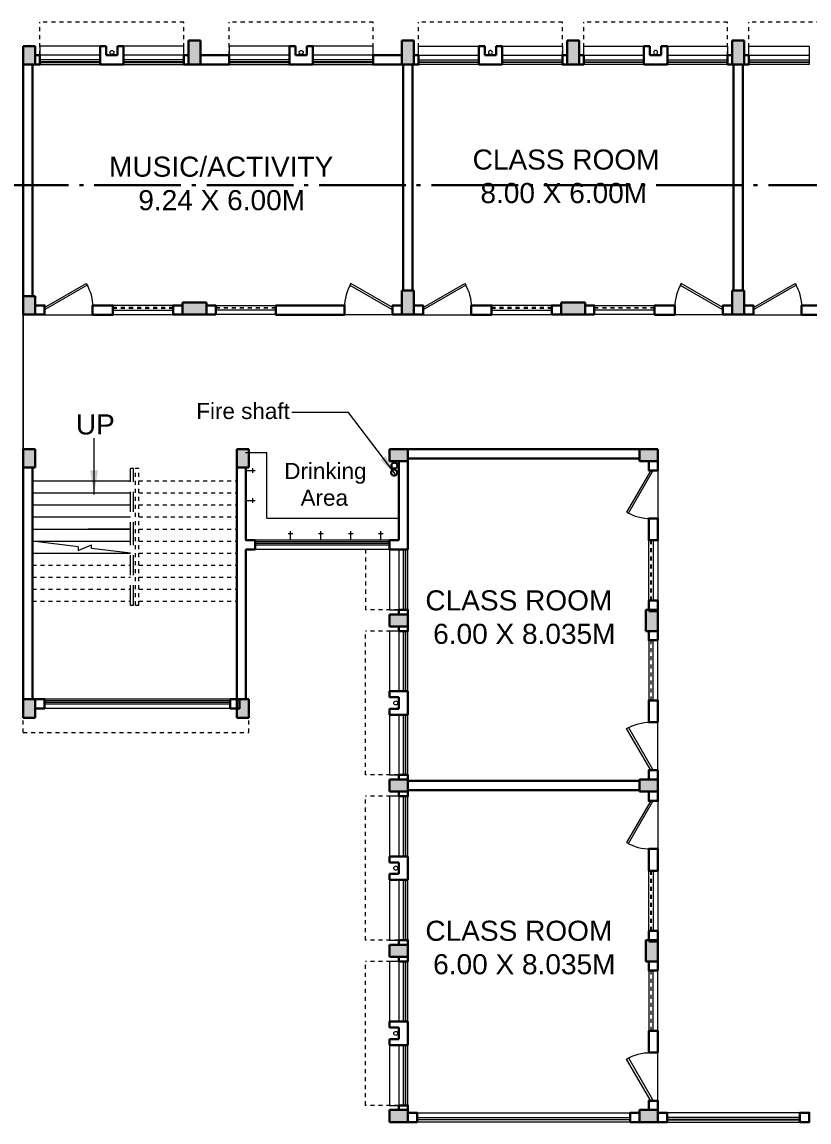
# Model space of a CAD drawing. Header units: millimetres. Extents: x 1898 to 3725, y 783 to 1532.
# Drawn here: x 2642.13 to 2661.74, y 1262.57 to 1289.97 of the extents above; entities that cross this region are included whole.
import ezdxf

# ---------------------------------------------------------------- set-up
doc = ezdxf.new("R2010")
doc.units = ezdxf.units.MM
for name, pattern in [('ACAD_ISO04W100', [30, 24, -3, 0, -3]), ('CENTER2', [1.125, 0.75, -0.125, 0.125, -0.125]), ('DASHED', [0.75, 0.5, -0.25]), ('DASHED2', [0.375, 0.25, -0.125]), ('HIDDEN', [0.375, 0.25, -0.125])]:
    doc.linetypes.add(name, pattern=pattern)
doc.layers.get('0').update_dxf_attribs({"lineweight": 20})
for name, color, linetype, lineweight in [('BL', 1, 'CENTER2', 30), ('CLL LEV.', 15, 'Continuous', 18), ('COL HATCH', 253, 'Continuous', 13), ('Column', 251, 'Continuous', 30), ('DIM', 6, 'Continuous', 18), ('Door', 54, 'Continuous', 18), ('expension joint', 248, 'Continuous', 18), ('Fixture', 44, 'Continuous', 13), ('PROJ.', 30, 'DASHED2', 15), ('Railing', 23, 'Continuous', 13), ('section line', 74, 'ACAD_ISO04W100', 30), ('STAIRS', 10, 'Continuous', 18), ('TEXT', 7, 'Continuous', 15), ('Ventilator', 4, 'DASHED', 18), ('Wall', 7, 'Continuous', 30), ('Window', 150, 'Continuous', 15), ('Window-Wall', 7, 'Continuous', 18)]:
    doc.layers.add(name, color=color, linetype=linetype, lineweight=lineweight)
doc.styles.add('DIM', font='arial.ttf', dxfattribs={"height": 0.5})
doc.styles.add('L120', font='arial.ttf', dxfattribs={"height": 0.6})
doc.styles.get("Standard").update_dxf_attribs({"font": 'arial.ttf', "height": 0.2})
doc.dimstyles.new('Current Dim style', dxfattribs={"dimscale": 0.3, "dimtxt": 0.2, "dimasz": 2, "dimexe": 0.18, "dimexo": 1, "dimgap": 0.09, "dimtad": 0, "dimzin": 0, "dimdsep": 46, "dimtxsty": 'Standard', "dimcen": 0.09, "dimclrd": 256, "dimclre": 256, "dimclrt": 7, "dimadec": 0, "dimazin": 0, "dimtfac": 1, "dimtofl": 0, "dimtmove": 2, "dimatfit": 3, "dimfxl": 0, "dimtolj": 1, "dimtzin": 0, "dimlwd": -1, "dimlwe": -1, "dimarcsym": 0})
doc.dimstyles.new('DIM', dxfattribs={"dimtxt": 0.5, "dimasz": 0.5, "dimexe": 0.02, "dimexo": 0, "dimgap": 0.1, "dimtad": 0, "dimdec": 3, "dimzin": 0, "dimdsep": 46, "dimtxsty": 'DIM', "dimcen": 0, "dimclrd": 251, "dimclre": 256, "dimclrt": 7, "dimadec": 0, "dimazin": 0, "dimtfac": 1, "dimtdec": 3, "dimtofl": 0, "dimtmove": 0, "dimatfit": 3, "dimfxl": 0, "dimtolj": 1, "dimtzin": 0, "dimlwd": -1, "dimlwe": -1, "dimarcsym": 0})

# ---------------------------------------------------------------- blocks, each defined once
blk = doc.blocks.new('WINDOW 1')
at = {"layer": 'CLL LEV.'}
for p, q in [((-0.23, 0), (-0.46, 0)), ((-0.46, 0), (-0.46, -1.5)), ((-0.46, -1.5), (-0.23, -1.5))]:
    blk.add_line(p, q, dxfattribs=at)
at = {"layer": 'Window'}
for p, q in [((-0.065, 0), (-0.065, -1.5)), ((-0.05, -1.5), (-0.05, 0))]:
    blk.add_line(p, q, dxfattribs=at)
at = {"layer": 'Window-Wall'}
for p, q in [((0, 0), (-0.23, 0)), ((-0.23, 0), (-0.23, -1.5)), ((-0.115, 0), (-0.115, -1.5)), ((0, -1.5), (0, 0)), ((-0.23, -1.5), (0, -1.5))]:
    blk.add_line(p, q, dxfattribs=at)
blk = doc.blocks.new('VENTILATOR')
at = {"layer": 'Ventilator', "ltscale": 0.02}
for p, q in [((-0.18, -1.5), (-0.18, 0)), ((-0.165, 0), (-0.165, -1.5))]:
    blk.add_line(p, q, dxfattribs=at)
at = {"layer": 'Window-Wall'}
for p, q in [((-0.23, 0), (0, 0)), ((-0.23, -1.5), (-0.23, 0)), ((-0.115, 0), (-0.115, -1.5)), ((0, 0), (0, -1.5)), ((-0.23, -1.5), (0, -1.5))]:
    blk.add_line(p, q, dxfattribs=at)
blk = doc.blocks.new('SHAFT')
at = {"layer": 'Fixture'}
blk.add_circle((0.327, -0.302), 0.05, dxfattribs=at)
at = {"layer": 'Wall'}
for p, q in [((0.035, 0), (0.62, 0)), ((0.035, 0), (0.035, -0.46)), ((0.185, -0.46), (0.185, -0.23)), ((0.185, -0.23), (0.47, -0.23)), ((0.47, -0.46), (0.47, -0.23)), ((0.62, 0), (0.62, -0.46)), ((0.035, -0.46), (0.185, -0.46)), ((0.62, -0.46), (0.47, -0.46))]:
    blk.add_line(p, q, dxfattribs=at)
blk = doc.blocks.new('*U18')
for p, q in [((0, 0), (0, 6)), ((40, 0), (40, 6))]:
    blk.add_line(p, q)
blk.add_lwpolyline([(0, 0), (34.64, -20), (35.52, -18.48), (0.88, 1.52)], close=True)
blk.add_arc((0, 0), 40, 330, 360)
blk = doc.blocks.new('Door')
at = {"layer": 'Door'}
blk.add_line((0, 0.18), (1.199, 0.18), dxfattribs=at)
at = {"layer": 'Door', "xscale": 0.0299845412869386, "yscale": 0.0299845412869386, "zscale": 0.0299845412869386}
blk.add_blockref('*U18', (0, 0), dxfattribs=at)
blk = doc.blocks.new('A$C65A3360F')
at = {"layer": 'Fixture', "linetype": 'CENTER2'}
for p, q in [((0, 0), (-0.23, 0)), ((0, 0), (-0.23, 0)), ((-0.166, 0.057), (-0.166, 0)), ((-0.166, 0.057), (-0.166, 0)), ((-0.166, 0), (-0.166, -0.057)), ((-0.166, 0), (-0.166, -0.057))]:
    blk.add_line(p, q, dxfattribs=at)
blk = doc.blocks.new('CU')
at = {"layer": 'COL HATCH', "linetype": 'CENTER2'}
h = blk.add_hatch(color=256, dxfattribs=at)
h.dxf.hatch_style = 1
h.paths.add_polyline_path([(0, 0.035), (0, -0.265), (0.46, -0.265), (0.46, 0.035)])
at = {"layer": 'Column', "linetype": 'CENTER2'}
blk.add_lwpolyline([(0, 0.035), (0, -0.265), (0.46, -0.265), (0.46, 0.035), (0, 0.035)], dxfattribs=at)
blk = doc.blocks.new('C3')
at = {"layer": 'COL HATCH'}
h = blk.add_hatch(color=256, dxfattribs=at)
h.dxf.hatch_style = 1
h.paths.add_polyline_path([(0.3, 0), (0, 0), (0, -0.53), (0.3, -0.53)])
at = {"layer": 'Column'}
for p, q in [((0, 0), (0, -0.53)), ((0.3, 0), (0, 0)), ((0.3, -0.53), (0.3, 0)), ((0, -0.53), (0.3, -0.53))]:
    blk.add_line(p, q, dxfattribs=at)
blk = doc.blocks.new('C2')
at = {"layer": 'COL HATCH'}
h = blk.add_hatch(color=256, dxfattribs=at)
h.dxf.hatch_style = 1
h.paths.add_polyline_path([(0.3, 0), (0, 0), (0, -0.6), (0.3, -0.6)])
at = {"layer": 'Column'}
for p, q in [((0, 0), (0, -0.6)), ((0.3, 0), (0, 0)), ((0.3, -0.6), (0.3, 0)), ((0, -0.6), (0.3, -0.6))]:
    blk.add_line(p, q, dxfattribs=at)
blk = doc.blocks.new('A$C761723A2')
at = {"layer": 'section line', "ltscale": 0.09}
blk.add_line((39.754, 15.105), (110.31, 15.105), dxfattribs=at)

msp = doc.modelspace()

# ---------------------------------------------------------------- linework, layer by layer
at = {"layer": 'BL'}
for centre in [(2651.4048, 1278.7427), (2651.4101, 1278.9167)]:
    msp.add_circle(centre, 0.075, dxfattribs=at)
at = {"layer": 'DIM'}
for p, q in [((2643.529, 1276.8972), (2642.3926, 1277.0369)), ((2643.529, 1276.8006), (2643.8635, 1276.9405)), ((2643.529, 1276.8972), (2643.529, 1276.8006)), ((2643.8635, 1276.856), (2643.8635, 1276.9405)), ((2644.8326, 1276.7369), (2643.8635, 1276.856))]:
    msp.add_line(p, q, dxfattribs=at)
at = {"layer": 'expension joint'}
for p, q in [((2642.1626, 1282.6768), (2642.1626, 1279.3268)), ((2642.1626, 1279.3268), (2642.1626, 1282.6768))]:
    msp.add_line(p, q, dxfattribs=at)
at = {"layer": 'Fixture'}
for p, q in [((2647.7026, 1279.2444), (2648.2326, 1279.2444)), ((2648.2326, 1277.6094), (2648.2326, 1279.244)), ((2648.2326, 1277.6094), (2651.5176, 1277.6094))]:
    msp.add_line(p, q, dxfattribs=at)
at = {"layer": 'PROJ.', "ltscale": 0.05}
for p, q in [((2642.5776, 1289.1368), (2642.5776, 1289.9668)), ((2646.1626, 1289.9668), (2642.5776, 1289.9668)), ((2646.1626, 1289.1368), (2646.1626, 1289.9668)), ((2647.2951, 1289.1368), (2647.2951, 1289.9668)), ((2650.8801, 1289.9668), (2647.2951, 1289.9668)), ((2650.8801, 1289.1368), (2650.8801, 1289.9668)), ((2652.0126, 1289.1368), (2652.0126, 1289.9668)), ((2655.5976, 1289.9668), (2652.0126, 1289.9668)), ((2655.5976, 1289.1368), (2655.5976, 1289.9668)), ((2656.1276, 1289.1368), (2656.1276, 1289.9668)), ((2659.7126, 1289.9668), (2656.1276, 1289.9668)), ((2659.7126, 1289.1368), (2659.7126, 1289.9668)), ((2660.2426, 1289.1368), (2660.2426, 1289.9668)), ((2663.8276, 1289.9668), (2660.2426, 1289.9668)), ((2650.6876, 1276.8268), (2650.6876, 1275.3268)), ((2651.5176, 1275.3268), (2650.6876, 1275.3268)), ((2651.5176, 1274.7968), (2650.6876, 1274.7968)), ((2650.6876, 1271.2118), (2650.6876, 1274.7968)), ((2642.1626, 1272.2669), (2647.7826, 1272.2669)), ((2651.5176, 1271.2118), (2650.6876, 1271.2118)), ((2651.5176, 1270.6818), (2650.6876, 1270.6818)), ((2650.6876, 1267.0968), (2650.6876, 1270.6818)), ((2651.5176, 1267.0968), (2650.6876, 1267.0968)), ((2651.5176, 1266.5668), (2650.6876, 1266.5668)), ((2650.6876, 1262.9818), (2650.6876, 1266.5668)), ((2651.5176, 1262.9818), (2650.6876, 1262.9818))]:
    msp.add_line(p, q, dxfattribs=at)
at = {"layer": 'PROJ.', "ltscale": 0.02}
for p, q in [((2642.1626, 1272.2669), (2642.1626, 1272.6369)), ((2642.1626, 1272.2669), (2642.1626, 1272.6369)), ((2647.7826, 1272.2669), (2647.7826, 1272.6369))]:
    msp.add_line(p, q, dxfattribs=at)
at = {"layer": 'Railing', "linetype": 'DASHED'}
for p, q in [((2644.8326, 1277.0119), (2644.8326, 1278.8448)), ((2644.9126, 1277.0119), (2644.9126, 1278.8448)), ((2644.8326, 1275.4369), (2644.8326, 1277.0119)), ((2644.9126, 1275.4369), (2644.9126, 1277.0119)), ((2644.8326, 1275.4369), (2644.9126, 1275.4369)), ((2644.9626, 1275.4369), (2645.0426, 1275.4369))]:
    msp.add_line(p, q, dxfattribs=at)
at = {"layer": 'Railing', "linetype": 'HIDDEN', "ltscale": 0.01}
for p, q in [((2644.9126, 1278.8448), (2644.8326, 1278.8448)), ((2645.0426, 1278.8448), (2644.9626, 1278.8448))]:
    msp.add_line(p, q, dxfattribs=at)
at = {"layer": 'Railing', "linetype": 'DASHED', "ltscale": 0.02}
for p, q in [((2644.9626, 1275.4369), (2644.9626, 1278.8448)), ((2645.0426, 1275.4369), (2645.0426, 1278.8448))]:
    msp.add_line(p, q, dxfattribs=at)
at = {"layer": 'STAIRS'}
for p, q in [((2642.3926, 1278.5369), (2644.8326, 1278.5369)), ((2642.3926, 1278.2369), (2644.8326, 1278.2369)), ((2642.3926, 1277.9369), (2644.8326, 1277.9369)), ((2642.3926, 1277.6369), (2644.8326, 1277.6369)), ((2642.3926, 1277.3369), (2644.8326, 1277.3369)), ((2644.8326, 1277.3369), (2643.7825, 1277.3369)), ((2642.3926, 1277.0369), (2644.8326, 1277.0369)), ((2642.3926, 1276.7369), (2644.8326, 1276.7369))]:
    msp.add_line(p, q, dxfattribs=at)
at = {"layer": 'STAIRS', "linetype": 'DASHED2', "ltscale": 0.02}
for p, q in [((2645.0426, 1278.5369), (2647.4826, 1278.5369)), ((2645.0426, 1278.2369), (2647.4826, 1278.2369)), ((2645.0426, 1277.9369), (2647.4826, 1277.9369)), ((2645.0426, 1277.6369), (2647.4826, 1277.6369)), ((2645.0426, 1277.3369), (2647.4826, 1277.3369)), ((2645.0426, 1277.0369), (2647.4826, 1277.0369)), ((2645.0426, 1276.7369), (2647.4826, 1276.7369)), ((2642.3926, 1276.4369), (2644.8326, 1276.4369)), ((2645.0426, 1276.4369), (2647.4826, 1276.4369)), ((2642.3926, 1276.1369), (2644.8326, 1276.1369)), ((2645.0426, 1276.1369), (2647.4826, 1276.1369)), ((2642.3926, 1275.8369), (2644.8326, 1275.8369)), ((2645.0426, 1275.8369), (2647.4826, 1275.8369)), ((2642.3926, 1275.5369), (2644.8326, 1275.5369)), ((2645.0426, 1275.5369), (2647.4826, 1275.5369))]:
    msp.add_line(p, q, dxfattribs=at)
at = {"layer": 'Wall'}
for p, q in [((2642.1626, 1283.1368), (2642.1626, 1288.9068)), ((2642.3926, 1283.1368), (2642.3926, 1288.9068)), ((2651.6326, 1283.2768), (2651.6326, 1288.9068)), ((2651.8626, 1283.2768), (2651.8626, 1288.9068)), ((2659.8626, 1283.2768), (2659.8626, 1288.9068)), ((2660.0926, 1283.2768), (2660.0926, 1288.9068)), ((2657.5176, 1279.3268), (2651.7476, 1279.3268)), ((2657.5176, 1279.0968), (2651.7476, 1279.0968)), ((2642.1626, 1278.8668), (2642.1626, 1273.0969)), ((2642.3926, 1278.8668), (2642.3926, 1273.0969)), ((2647.4826, 1278.8668), (2647.4826, 1273.0969)), ((2651.5176, 1279.0268), (2651.7476, 1279.0268)), ((2651.7476, 1279.0268), (2651.7476, 1276.8268)), ((2647.9426, 1276.8268), (2647.9426, 1277.0568)), ((2651.2876, 1276.8268), (2651.2876, 1277.0568)), ((2651.2876, 1277.0568), (2651.5176, 1277.0568)), ((2647.7126, 1273.0969), (2647.7126, 1276.8268)), ((2647.7126, 1276.8268), (2647.9426, 1276.8268)), ((2651.7476, 1276.8268), (2651.2876, 1276.8268)), ((2657.9776, 1275.2918), (2657.7476, 1275.2918)), ((2651.7476, 1271.0618), (2657.5176, 1271.0618)), ((2651.7476, 1270.8318), (2657.5176, 1270.8318)), ((2657.9776, 1267.0618), (2657.7476, 1267.0618))]:
    msp.add_line(p, q, dxfattribs=at)
for points in [[(2642.5776, 1289.1368), (2642.5776, 1288.9068), (2642.4626, 1288.9068), (2642.4626, 1289.1368), (2642.5776, 1289.1368)], [(2642.5776, 1289.1368), (2642.5776, 1288.9068), (2642.4626, 1288.9068), (2642.4626, 1289.1368), (2642.5776, 1289.1368)], [(2646.2776, 1289.1368), (2646.2776, 1288.9068), (2646.1626, 1288.9068), (2646.1626, 1289.1368), (2646.2776, 1289.1368)], [(2647.2951, 1289.1368), (2647.2951, 1288.9068), (2646.5776, 1288.9068), (2646.5776, 1289.1368), (2647.2951, 1289.1368)], [(2651.5976, 1289.1368), (2651.5976, 1288.9068), (2650.8801, 1288.9068), (2650.8801, 1289.1368), (2651.5976, 1289.1368)], [(2651.8976, 1289.1368), (2651.8976, 1288.9068), (2652.0126, 1288.9068), (2652.0126, 1289.1368), (2651.8976, 1289.1368)], [(2655.5976, 1289.1368), (2655.5976, 1288.9068), (2655.7126, 1288.9068), (2655.7126, 1289.1368), (2655.5976, 1289.1368)], [(2656.0126, 1289.1368), (2656.0126, 1288.9068), (2656.1276, 1288.9068), (2656.1276, 1289.1368), (2656.0126, 1289.1368)], [(2659.7126, 1289.1369), (2659.7126, 1288.9069), (2659.8276, 1288.9069), (2659.8276, 1289.1369), (2659.7126, 1289.1369)], [(2659.7126, 1289.1368), (2659.7126, 1288.9068), (2659.8276, 1288.9068), (2659.8276, 1289.1368), (2659.7126, 1289.1368)], [(2660.1276, 1289.1368), (2660.1276, 1288.9068), (2660.2426, 1288.9068), (2660.2426, 1289.1368), (2660.1276, 1289.1368)], [(2642.4626, 1282.6769), (2642.4626, 1282.9069), (2642.6926, 1282.9069), (2642.6926, 1282.6769), (2642.4626, 1282.6769)], [(2645.8976, 1282.6769), (2645.8976, 1282.9069), (2646.1276, 1282.9069), (2646.1276, 1282.6769), (2645.8976, 1282.6769)], [(2646.9576, 1282.6769), (2646.9576, 1282.9069), (2646.7276, 1282.9069), (2646.7276, 1282.6769), (2646.9576, 1282.6769)], [(2651.5976, 1282.6768), (2651.5976, 1282.9068), (2651.3676, 1282.9068), (2651.3676, 1282.6768), (2651.5976, 1282.6768)], [(2651.8976, 1282.6768), (2651.8976, 1282.9068), (2652.1276, 1282.9068), (2652.1276, 1282.6768), (2651.8976, 1282.6768)], [(2655.3326, 1282.6768), (2655.3326, 1282.9068), (2655.5626, 1282.9068), (2655.5626, 1282.6768), (2655.3326, 1282.6768)], [(2656.3926, 1282.6768), (2656.3926, 1282.9068), (2656.1626, 1282.9068), (2656.1626, 1282.6768), (2656.3926, 1282.6768)], [(2659.8276, 1282.6768), (2659.8276, 1282.9068), (2659.5976, 1282.9068), (2659.5976, 1282.6768), (2659.8276, 1282.6768)], [(2660.1276, 1282.6768), (2660.1276, 1282.9068), (2660.3576, 1282.9068), (2660.3576, 1282.6768), (2660.1276, 1282.6768)], [(2647.9426, 1277.0568), (2647.7126, 1277.0568), (2647.7126, 1278.8668)], [(2651.5176, 1277.0568), (2651.5176, 1279.0268)], [(2657.9776, 1279.0268), (2657.7476, 1279.0268), (2657.7476, 1278.7968), (2657.9776, 1278.7968), (2657.9776, 1279.0268)], [(2657.9776, 1275.5568), (2657.7476, 1275.5568), (2657.7476, 1275.3268), (2657.9776, 1275.3268), (2657.9776, 1275.5568)], [(2651.5176, 1275.3268), (2651.7476, 1275.3268), (2651.7476, 1275.2118), (2651.5176, 1275.2118), (2651.5176, 1275.3268)], [(2651.5176, 1274.9118), (2651.7476, 1274.9118), (2651.7476, 1274.7968), (2651.5176, 1274.7968), (2651.5176, 1274.9118)], [(2657.9776, 1274.5668), (2657.7476, 1274.5668), (2657.7476, 1274.7968), (2657.9776, 1274.7968), (2657.9776, 1274.5668)], [(2642.6926, 1273.0969), (2642.4626, 1273.0969), (2642.4626, 1272.8669), (2642.6926, 1272.8669), (2642.6926, 1273.0969)], [(2647.5526, 1273.0969), (2647.3226, 1273.0969), (2647.3226, 1272.8669), (2647.5526, 1272.8669), (2647.5526, 1273.0969)], [(2651.5176, 1271.2118), (2651.7476, 1271.2118), (2651.7476, 1271.0968), (2651.5176, 1271.0968), (2651.5176, 1271.2118)], [(2651.5176, 1271.2118), (2651.7476, 1271.2118), (2651.7476, 1271.0968), (2651.5176, 1271.0968), (2651.5176, 1271.2118)], [(2657.9776, 1271.0968), (2657.7476, 1271.0968), (2657.7476, 1271.3268), (2657.9776, 1271.3268), (2657.9776, 1271.0968)], [(2651.5176, 1270.7968), (2651.7476, 1270.7968), (2651.7476, 1270.6818), (2651.5176, 1270.6818), (2651.5176, 1270.7968)], [(2657.9776, 1270.7968), (2657.7476, 1270.7968), (2657.7476, 1270.5668), (2657.9776, 1270.5668), (2657.9776, 1270.7968)], [(2657.9776, 1267.3268), (2657.7476, 1267.3268), (2657.7476, 1267.0968), (2657.9776, 1267.0968), (2657.9776, 1267.3268)], [(2651.5176, 1267.0968), (2651.7476, 1267.0968), (2651.7476, 1266.9818), (2651.5176, 1266.9818), (2651.5176, 1267.0968)], [(2651.5176, 1266.6818), (2651.7476, 1266.6818), (2651.7476, 1266.5668), (2651.5176, 1266.5668), (2651.5176, 1266.6818)], [(2657.9776, 1266.3368), (2657.7476, 1266.3368), (2657.7476, 1266.5668), (2657.9776, 1266.5668), (2657.9776, 1266.3368)], [(2651.5176, 1262.9818), (2651.7476, 1262.9818), (2651.7476, 1262.8668), (2651.5176, 1262.8668), (2651.5176, 1262.9818)], [(2651.5176, 1262.9818), (2651.7476, 1262.9818), (2651.7476, 1262.8668), (2651.5176, 1262.8668), (2651.5176, 1262.9818)], [(2657.9776, 1262.8668), (2657.7476, 1262.8668), (2657.7476, 1263.0968), (2657.9776, 1263.0968), (2657.9776, 1262.8668)], [(2651.9776, 1262.5668), (2651.7476, 1262.5668), (2651.7476, 1262.7968), (2651.9776, 1262.7968), (2651.9776, 1262.5668)], [(2657.2876, 1262.5668), (2657.5176, 1262.5668), (2657.5176, 1262.7968), (2657.2876, 1262.7968), (2657.2876, 1262.5668)], [(2657.9776, 1262.5668), (2658.2076, 1262.5668), (2658.2076, 1262.7968), (2657.9776, 1262.7968), (2657.9776, 1262.5668)], [(2661.5176, 1262.5668), (2661.7476, 1262.5668), (2661.7476, 1262.7968), (2661.5176, 1262.7968), (2661.5176, 1262.5668)]]:
    msp.add_lwpolyline(points, dxfattribs=at)
for points in [[(2643.892, 1282.6767), (2643.892, 1282.9069), (2644.3976, 1282.9069), (2644.3976, 1282.6767)], [(2650.1682, 1282.6767), (2650.1682, 1282.9069), (2648.4576, 1282.9069), (2648.4576, 1282.6767)], [(2653.327, 1282.6767), (2653.327, 1282.9068), (2653.8326, 1282.9068), (2653.8326, 1282.6767)], [(2658.3982, 1282.6767), (2658.3982, 1282.9068), (2657.8926, 1282.9068), (2657.8926, 1282.6767)], [(2661.557, 1282.6767), (2661.557, 1282.9068), (2662.0626, 1282.9068), (2662.0626, 1282.6767)], [(2657.9778, 1277.5975), (2657.7476, 1277.5975), (2657.7476, 1277.0568), (2657.9778, 1277.0568)], [(2657.9778, 1272.5262), (2657.7476, 1272.5262), (2657.7476, 1273.0668), (2657.9778, 1273.0668)], [(2657.9778, 1269.3675), (2657.7476, 1269.3675), (2657.7476, 1268.8268), (2657.9778, 1268.8268)], [(2657.9778, 1264.2962), (2657.7476, 1264.2962), (2657.7476, 1264.8368), (2657.9778, 1264.8368)]]:
    msp.add_lwpolyline(points, close=True, dxfattribs=at)
at = {"layer": 'Window', "lineweight": 5}
for p, q in [((2651.2876, 1277.0168), (2647.9426, 1277.0168)), ((2647.9426, 1276.9818), (2651.2876, 1276.9818)), ((2644.2626, 1273.0569), (2642.6926, 1273.0569)), ((2642.6926, 1273.0219), (2644.2626, 1273.0219)), ((2647.3226, 1273.0569), (2644.2626, 1273.0569)), ((2644.2626, 1273.0219), (2647.3226, 1273.0219))]:
    msp.add_line(p, q, dxfattribs=at)
at = {"layer": 'Window'}
for p, q in [((2651.9776, 1262.6318), (2657.2876, 1262.6318)), ((2657.2876, 1262.6168), (2651.9776, 1262.6168)), ((2661.5176, 1262.6318), (2658.2076, 1262.6318)), ((2658.2076, 1262.6168), (2661.5176, 1262.6168))]:
    msp.add_line(p, q, dxfattribs=at)
at = {"layer": 'Window-Wall', "lineweight": 15}
for p, q in [((2651.2876, 1277.0568), (2647.9426, 1277.0568)), ((2647.9426, 1276.9418), (2651.2876, 1276.9418)), ((2651.2876, 1276.8268), (2647.9426, 1276.8268)), ((2644.2626, 1273.0969), (2642.6926, 1273.0969)), ((2647.3226, 1273.0969), (2644.2626, 1273.0969)), ((2642.6926, 1272.9819), (2644.2626, 1272.9819)), ((2644.2626, 1272.8669), (2642.6926, 1272.8669)), ((2644.2626, 1272.9819), (2647.3226, 1272.9819)), ((2647.3226, 1272.8669), (2644.2626, 1272.8669))]:
    msp.add_line(p, q, dxfattribs=at)
at = {"layer": 'Window-Wall'}
for p, q in [((2651.9776, 1262.5668), (2651.9776, 1262.7968)), ((2651.9776, 1262.7968), (2657.2876, 1262.7968)), ((2651.9776, 1262.6818), (2657.2876, 1262.6818)), ((2661.5176, 1262.7968), (2658.2076, 1262.7968)), ((2658.2076, 1262.7968), (2658.2076, 1262.5668)), ((2661.5176, 1262.6818), (2658.2076, 1262.6818)), ((2661.5176, 1262.5668), (2661.5176, 1262.7968)), ((2657.2876, 1262.5668), (2651.9776, 1262.5668)), ((2658.2076, 1262.5668), (2661.5176, 1262.5668))]:
    msp.add_line(p, q, dxfattribs=at)

# ---------------------------------------------------------------- block references
at = {"lineweight": 15}
msp.add_blockref('A$C761723A2', (2570.5792, 1270.7968), dxfattribs=at)
at = {"layer": 'Column'}
for name, p in [('C2', (2646.2776, 1289.5068)), ('C3', (2657.6776, 1275.3268)), ('C3', (2657.6776, 1267.0968))]:
    msp.add_blockref(name, p, dxfattribs=at)
at = {"layer": 'Column', "xscale": -1}
for name, p in [('C2', (2651.8976, 1289.5068)), ('C2', (2656.0126, 1289.5068)), ('C2', (2660.1276, 1289.5068)), ('C2', (2651.8976, 1283.2768)), ('C2', (2660.1276, 1283.2768)), ('CU', (2651.7476, 1279.2918)), ('CU', (2657.9776, 1279.2918)), ('CU', (2651.7476, 1275.1768)), ('CU', (2651.7476, 1271.0618)), ('CU', (2657.9776, 1271.0618)), ('CU', (2651.7476, 1266.9468)), ('CU', (2651.7476, 1262.8318)), ('CU', (2657.9776, 1262.8318))]:
    msp.add_blockref(name, p, dxfattribs=at)
at = {"layer": 'Column', "rotation": 270}
for name, p in [('CU', (2642.4276, 1289.3668)), ('CU', (2642.4276, 1283.1368)), ('C2', (2646.7276, 1282.9769))]:
    msp.add_blockref(name, p, dxfattribs=at)
at = {"layer": 'Column', "xscale": -1}
for name, p, rotation in [('C2', (2655.5626, 1282.9768), 90), ('CU', (2642.4276, 1278.8668), 270), ('CU', (2642.1976, 1279.3268), 90), ('CU', (2647.5176, 1279.3268), 90), ('CU', (2642.1976, 1273.0969), 90), ('CU', (2647.5176, 1273.0969), 90)]:
    msp.add_blockref(name, p, dxfattribs=dict(at, rotation=rotation))
at = {"layer": 'Fixture', "xscale": -1}
for p in [(2647.7126, 1278.7968), (2647.7126, 1278.0468)]:
    msp.add_blockref('A$C65A3360F', p, dxfattribs=at)
at = {"layer": 'Fixture', "xscale": -1, "rotation": 90}
for p in [(2648.8251, 1277.0568), (2649.5751, 1277.0568), (2650.3251, 1277.0568), (2651.0751, 1277.0568)]:
    msp.add_blockref('A$C65A3360F', p, dxfattribs=at)
at = {"layer": 'Wall'}
for name, p, rotation in [('WINDOW 1', (2644.0776, 1288.9068), 270), ('SHAFT', (2644.6976, 1288.9068), 180), ('WINDOW 1', (2646.1626, 1288.9068), 270), ('WINDOW 1', (2648.7951, 1288.9068), 270), ('SHAFT', (2649.4151, 1288.9068), 180), ('WINDOW 1', (2650.8801, 1288.9068), 270), ('Door', (2651.3676, 1282.8566), 180), ('Door', (2659.5976, 1282.8566), 180), ('VENTILATOR', (2648.4576, 1282.6769), 270), ('VENTILATOR', (2657.8926, 1282.6768), 270), ('Door', (2657.7979, 1278.7968), 270), ('SHAFT', (2651.7476, 1273.3318), 270), ('Door', (2657.7979, 1270.5668), 270), ('SHAFT', (2651.7476, 1269.2168), 270), ('SHAFT', (2651.7476, 1265.1018), 270)]:
    msp.add_blockref(name, p, dxfattribs=dict(at, rotation=rotation))
at = {"layer": 'Wall', "xscale": -1}
for name, p, rotation in [('WINDOW 1', (2652.0126, 1288.9068), 90), ('SHAFT', (2653.4776, 1288.9068), 180), ('WINDOW 1', (2654.0976, 1288.9068), 90), ('WINDOW 1', (2656.1276, 1288.9068), 90), ('SHAFT', (2657.5926, 1288.9068), 180), ('WINDOW 1', (2658.2126, 1288.9068), 90), ('WINDOW 1', (2660.2426, 1288.9068), 90), ('Door', (2642.6926, 1282.8567), 180), ('Door', (2652.1276, 1282.8566), 180), ('Door', (2660.3576, 1282.8566), 180), ('VENTILATOR', (2644.3976, 1282.6769), 90), ('VENTILATOR', (2653.8326, 1282.6768), 90), ('VENTILATOR', (2657.9776, 1273.0668), 180), ('Door', (2657.7979, 1271.3268), 270), ('VENTILATOR', (2657.9776, 1264.8368), 180), ('Door', (2657.7979, 1263.0968), 270)]:
    msp.add_blockref(name, p, dxfattribs=dict(at, rotation=rotation))
at = {"layer": 'Wall'}
for name, p in [('VENTILATOR', (2657.9776, 1277.0568)), ('WINDOW 1', (2651.7476, 1276.8268)), ('WINDOW 1', (2651.7476, 1274.7968)), ('WINDOW 1', (2651.7476, 1272.7118)), ('WINDOW 1', (2651.7476, 1270.6818)), ('VENTILATOR', (2657.9776, 1268.8268)), ('WINDOW 1', (2651.7476, 1268.5968)), ('WINDOW 1', (2651.7476, 1266.5668)), ('WINDOW 1', (2651.7476, 1264.4818))]:
    msp.add_blockref(name, p, dxfattribs=at)

# ---------------------------------------------------------------- texts
at = {"layer": 'TEXT', "lineweight": 30, "char_height": 0.5, "attachment_point": 1, "style": 'L120'}
for s, insert, width in [('{\\fArial|b0|i0|c0|p34;CLASS ROOM\\P 8.00 X 6.00M}', (2653.3605, 1286.7908), 4.61083), ('\\pi0.013711;MUSIC/ACTIVITY\\P\\pi0.74274;9.24 X 6.00M', (2644.2873, 1286.6129), 5.558459), ('{\\fArial|b0|i0|c0|p34;UP}', (2643.474, 1280.1925), 1.001447), ('{\\fArial|b0|i0|c0|p34;CLASS ROOM\\P 6.00 X 8.035M}', (2652.1833, 1275.8103), 9.930816), ('{\\fArial|b0|i0|c0|p34;CLASS ROOM\\P 6.00 X 8.035M}', (2652.1833, 1267.5803), 9.930816)]:
    msp.add_mtext(s, dxfattribs=dict(at, insert=insert, width=width))
at = {"layer": 'TEXT', "lineweight": 30, "char_height": 0.4, "attachment_point": 1, "style": 'L120'}
for s, width, insert in [('\\pi0.087898;Fire shaft', 2.454924, (2646.3873, 1280.477)), ('\\pi1.2407;Drinking\\P\\pi1.647;Area', 4.450523, (2647.427, 1278.9839))]:
    msp.add_mtext_dynamic_manual_height_columns(s, width=width, gutter_width=5, heights=[0], dxfattribs=dict(at, insert=insert))

# ---------------------------------------------------------------- leaders
at = {"layer": 'DIM'}
msp.add_leader([(2651.4279, 1278.7081), (2650.2714, 1280.2374), (2648.859, 1280.2374)], dimstyle='DIM', override={"dimgap": 0.1, "dimtad": 0, "dimarcsym": 1}, dxfattribs=at)
msp.add_leader([(2643.929, 1278.1986), (2643.929, 1279.6033)], dimstyle='Current Dim style', dxfattribs=at)

doc.saveas('drawing.dxf')
